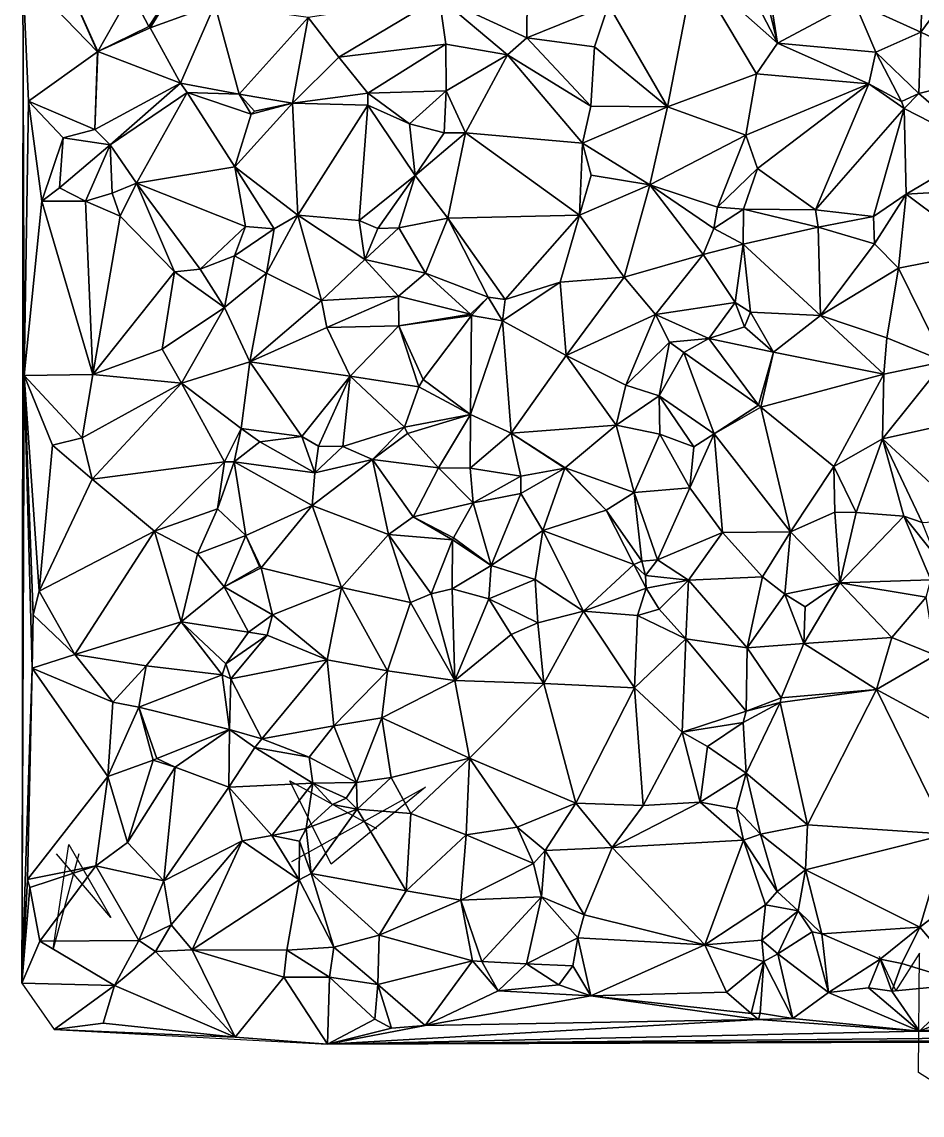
# Model space of a CAD drawing. Header units: metres. Extents: x -15 to 15, y -15.8 to 15.
# Drawn here: x -14.99 to -4.28, y -15.83 to -2.83 of the extents above; entities that cross this region are included whole.
import ezdxf

# ---------------------------------------------------------------- set-up
doc = ezdxf.new("R2010")
doc.units = ezdxf.units.M
doc.layers.add('CRACKS', color=1, linetype='Continuous')
doc.layers.add('STREET_MESH', color=7, linetype='Continuous')

msp = doc.modelspace()

# ---------------------------------------------------------------- linework, layer by layer
at = {"layer": 'CRACKS'}
for points in [[(-11.777, -12.815, 0.1), (-10.187, -11.933, 0.1), (-11.309, -12.847, 0.1), (-11.802, -11.855, 0.1), (-10.77, -12.423, 0.1)], [(-14.313, -12.725, 0.1), (-14.617, -13.856, 0.1), (-14.43, -12.614, 0.1), (-13.929, -13.482, 0.1), (-14.577, -12.723, 0.1)], [(-3.517, -15.832, 0.1), (-4.319, -15.325, 0.1), (-4.306, -13.907, 0.1), (-4.589, -14.349, 0.1), (-4.783, -13.945, 0.1)]]:
    msp.add_polyline3d(points, dxfattribs=at)
at = {"layer": 'STREET_MESH'}
for points in [[(-6.296, -1.865), (-5.998, -3.081), (-6.201, -1.81)], [(-5.998, -3.081), (-5.082, -2.594), (-6.201, -1.81)], [(-6.987, -2.203), (-5.998, -3.081), (-6.602, -1.922)], [(-5.998, -3.081), (-6.296, -1.865), (-6.602, -1.922)], [(-8.98, -3.021), (-8.973, -1.988), (-10.025, -2.536)], [(-8.008, -2.625), (-8.973, -1.988), (-8.98, -3.021)], [(-14.091, -3.185), (-14.577, -2.083), (-14.979, -2.266)], [(-14.086, -3.183), (-13.689, -2.481), (-14.577, -2.083)], [(-14.091, -3.185), (-14.086, -3.183), (-14.577, -2.083)], [(-13.477, -2.884), (-13.033, -2.206), (-13.689, -2.481)], [(-13.033, -2.206), (-13.477, -2.884), (-13.462, -2.9)], [(-12.691, -2.624), (-13.033, -2.206), (-13.462, -2.9)], [(-8.008, -2.625), (-7.307, -3.838), (-6.987, -2.203)], [(-7.307, -3.838), (-6.245, -3.449), (-6.987, -2.203)], [(-6.987, -2.203), (-6.245, -3.449), (-5.998, -3.081)], [(-3.681, -2.121), (-4.292, -2.953), (-3.296, -3.425)], [(-4.277, -2.536), (-4.292, -2.953), (-3.681, -2.121)], [(-14.961, -7.034), (-14.979, -2.266), (-14.989, -14.263)], [(-14.961, -7.034), (-14.912, -3.773), (-14.979, -2.266)], [(-14.912, -3.773), (-14.091, -3.185), (-14.979, -2.266)], [(-14.086, -3.183), (-13.477, -2.884), (-13.689, -2.481)], [(-11.583, -2.779), (-11.216, -3.25), (-10.025, -2.536)], [(-11.216, -3.25), (-9.943, -3.095), (-10.025, -2.536)], [(-9.943, -3.095), (-9.21, -3.22), (-10.025, -2.536)], [(-9.21, -3.22), (-8.98, -3.021), (-10.025, -2.536)], [(-4.825, -3.191), (-5.082, -2.594), (-5.998, -3.081)], [(-4.277, -2.536), (-5.082, -2.594), (-4.292, -2.953)], [(-5.082, -2.594), (-4.825, -3.191), (-4.292, -2.953)], [(-13.103, -3.56), (-12.691, -2.624), (-13.462, -2.9)], [(-13.103, -3.56), (-12.403, -3.69), (-12.691, -2.624)], [(-12.691, -2.624), (-12.403, -3.69), (-11.583, -2.779)], [(-8.008, -2.625), (-8.98, -3.021), (-8.176, -3.125)], [(-7.307, -3.838), (-8.008, -2.625), (-8.176, -3.125)], [(-11.583, -2.779), (-12.403, -3.69), (-11.769, -3.795)], [(-11.216, -3.25), (-11.583, -2.779), (-11.769, -3.795)], [(-13.477, -2.884), (-14.086, -3.183), (-13.462, -2.9)], [(-14.086, -3.183), (-13.103, -3.56), (-13.462, -2.9)], [(-4.825, -3.191), (-4.315, -3.682), (-4.292, -2.953)], [(-4.292, -2.953), (-4.315, -3.682), (-3.296, -3.425)], [(-11.216, -3.25), (-10.873, -3.678), (-9.943, -3.095)], [(-10.873, -3.678), (-9.941, -3.651), (-9.943, -3.095)], [(-9.943, -3.095), (-9.941, -3.651), (-9.21, -3.22)], [(-8.217, -3.833), (-8.98, -3.021), (-9.21, -3.22)], [(-8.98, -3.021), (-8.217, -3.833), (-8.176, -3.125)], [(-5.998, -3.081), (-6.245, -3.449), (-4.911, -3.567)], [(-4.825, -3.191), (-5.998, -3.081), (-4.911, -3.567)], [(-14.12, -4.111), (-14.091, -3.185), (-14.912, -3.773)], [(-14.086, -3.183), (-14.091, -3.185), (-14.12, -4.111)], [(-13.103, -3.56), (-14.086, -3.183), (-14.12, -4.111)], [(-10.873, -3.678), (-11.216, -3.25), (-11.769, -3.795)], [(-9.941, -3.651), (-9.71, -4.149), (-9.21, -3.22)], [(-9.71, -4.149), (-8.318, -4.271), (-9.21, -3.22)], [(-8.318, -4.271), (-8.217, -3.833), (-9.21, -3.22)], [(-8.217, -3.833), (-7.307, -3.838), (-8.176, -3.125)], [(-4.523, -3.775), (-4.825, -3.191), (-4.911, -3.567)], [(-4.825, -3.191), (-4.523, -3.775), (-4.315, -3.682)], [(-6.375, -4.175), (-6.245, -3.449), (-7.307, -3.838)], [(-6.245, -3.449), (-6.375, -4.175), (-4.911, -3.567)], [(-4.315, -3.682), (-3.554, -4.339), (-3.296, -3.425)], [(-13.94, -4.292), (-13.103, -3.56), (-14.12, -4.111)], [(-13.94, -4.292), (-13.021, -3.671), (-13.103, -3.56)], [(-13.103, -3.56), (-13.021, -3.671), (-12.403, -3.69)], [(-6.375, -4.175), (-6.234, -4.574), (-4.911, -3.567)], [(-6.234, -4.574), (-5.545, -5.064), (-4.911, -3.567)], [(-5.545, -5.064), (-4.491, -3.859), (-4.911, -3.567)], [(-4.491, -3.859), (-4.523, -3.775), (-4.911, -3.567)], [(-13.021, -3.671), (-13.94, -4.292), (-13.626, -4.749)], [(-13.021, -3.671), (-13.626, -4.749), (-12.455, -4.555)], [(-13.021, -3.671), (-12.455, -4.555), (-12.262, -3.927)], [(-12.403, -3.69), (-13.021, -3.671), (-12.262, -3.927)], [(-12.403, -3.69), (-12.219, -3.891), (-11.769, -3.795)], [(-12.219, -3.891), (-12.403, -3.69), (-12.262, -3.927)], [(-10.871, -3.819), (-10.873, -3.678), (-11.769, -3.795)], [(-9.941, -3.651), (-10.873, -3.678), (-10.375, -4.043)], [(-10.873, -3.678), (-10.871, -3.819), (-10.375, -4.043)], [(-9.962, -4.148), (-9.941, -3.651), (-10.375, -4.043)], [(-9.941, -3.651), (-9.962, -4.148), (-9.71, -4.149)], [(-4.523, -3.775), (-4.491, -3.859), (-4.315, -3.682)], [(-4.315, -3.682), (-4.491, -3.859), (-3.554, -4.339)], [(-14.751, -4.963), (-14.912, -3.773), (-14.961, -7.034)], [(-14.499, -4.207), (-14.912, -3.773), (-14.751, -4.963)], [(-14.499, -4.207), (-14.12, -4.111), (-14.912, -3.773)], [(-12.262, -3.927), (-12.455, -4.555), (-11.769, -3.795)], [(-12.455, -4.555), (-11.707, -5.13), (-11.769, -3.795)], [(-12.219, -3.891), (-12.262, -3.927), (-11.769, -3.795)], [(-11.707, -5.13), (-10.871, -3.819), (-11.769, -3.795)], [(-10.871, -3.819), (-11.707, -5.13), (-10.974, -5.193)], [(-10.309, -4.656), (-10.871, -3.819), (-10.974, -5.193)], [(-10.871, -3.819), (-10.309, -4.656), (-10.375, -4.043)], [(-8.217, -3.833), (-8.318, -4.271), (-7.307, -3.838)], [(-8.318, -4.271), (-7.517, -4.768), (-7.307, -3.838)], [(-7.517, -4.768), (-6.375, -4.175), (-7.307, -3.838)], [(-4.491, -3.859), (-5.545, -5.064), (-4.853, -5.144)], [(-4.491, -3.859), (-4.853, -5.144), (-4.467, -4.877)], [(-3.554, -4.339), (-4.491, -3.859), (-4.467, -4.877)], [(-14.499, -4.207), (-13.94, -4.292), (-14.12, -4.111)], [(-10.309, -4.656), (-9.962, -4.148), (-10.375, -4.043)], [(-9.962, -4.148), (-10.309, -4.656), (-9.71, -4.149)], [(-10.309, -4.656), (-9.921, -5.165), (-9.71, -4.149)], [(-9.921, -5.165), (-8.354, -5.127), (-9.71, -4.149)], [(-8.354, -5.127), (-8.318, -4.271), (-9.71, -4.149)], [(-14.541, -4.802), (-14.499, -4.207), (-14.751, -4.963)], [(-14.541, -4.802), (-13.94, -4.292), (-14.499, -4.207)], [(-8.318, -4.271), (-8.354, -5.127), (-8.216, -4.654)], [(-7.517, -4.768), (-8.318, -4.271), (-8.216, -4.654)], [(-6.712, -5.032), (-6.375, -4.175), (-7.517, -4.768)], [(-6.375, -4.175), (-6.712, -5.032), (-6.234, -4.574)], [(-13.94, -4.292), (-14.541, -4.802), (-14.232, -4.961)], [(-13.915, -4.865), (-13.94, -4.292), (-14.232, -4.961)], [(-13.94, -4.292), (-13.915, -4.865), (-13.626, -4.749)], [(-3.526, -4.822), (-3.554, -4.339), (-4.467, -4.877)], [(-13.626, -4.749), (-12.326, -5.263), (-12.455, -4.555)], [(-12.455, -4.555), (-12.326, -5.263), (-11.985, -5.289)], [(-11.707, -5.13), (-12.455, -4.555), (-11.985, -5.289)], [(-10.755, -5.287), (-10.309, -4.656), (-10.974, -5.193)], [(-10.309, -4.656), (-10.755, -5.287), (-10.504, -5.278)], [(-9.921, -5.165), (-10.309, -4.656), (-10.504, -5.278)], [(-8.354, -5.127), (-7.517, -4.768), (-8.216, -4.654)], [(-6.234, -4.574), (-6.712, -5.032), (-6.4, -5.055)], [(-5.545, -5.064), (-6.234, -4.574), (-6.4, -5.055)], [(-14.541, -4.802), (-14.751, -4.963), (-14.232, -4.961)], [(-13.626, -4.749), (-13.915, -4.865), (-13.819, -5.142)], [(-13.626, -4.749), (-13.819, -5.142), (-13.173, -5.803)], [(-12.869, -5.771), (-13.626, -4.749), (-13.173, -5.803)], [(-12.326, -5.263), (-13.626, -4.749), (-12.869, -5.771)], [(-7.517, -4.768), (-8.354, -5.127), (-7.822, -5.867)], [(-6.882, -5.597), (-7.517, -4.768), (-7.822, -5.867)], [(-6.753, -5.286), (-7.517, -4.768), (-6.882, -5.597)], [(-6.753, -5.286), (-6.712, -5.032), (-7.517, -4.768)], [(-13.819, -5.142), (-13.915, -4.865), (-14.232, -4.961)], [(-4.853, -5.144), (-4.841, -5.471), (-4.467, -4.877)], [(-4.841, -5.471), (-4.556, -5.757), (-4.467, -4.877)], [(-4.467, -4.877), (-4.556, -5.757), (-3.552, -5.561)], [(-3.526, -4.822), (-4.467, -4.877), (-3.552, -5.561)], [(-14.143, -7.022), (-14.751, -4.963), (-14.961, -7.034)], [(-14.751, -4.963), (-14.143, -7.022), (-14.232, -4.961)], [(-14.143, -7.022), (-13.819, -5.142), (-14.232, -4.961)], [(-6.712, -5.032), (-6.753, -5.286), (-6.4, -5.055)], [(-6.753, -5.286), (-6.405, -5.473), (-6.4, -5.055)], [(-6.405, -5.473), (-5.514, -5.271), (-6.4, -5.055)], [(-5.514, -5.271), (-5.545, -5.064), (-6.4, -5.055)], [(-4.853, -5.144), (-5.545, -5.064), (-5.514, -5.271)], [(-13.819, -5.142), (-14.143, -7.022), (-13.173, -5.803)], [(-12.079, -5.819), (-11.707, -5.13), (-11.985, -5.289)], [(-11.423, -6.145), (-11.707, -5.13), (-12.079, -5.819)], [(-11.707, -5.13), (-10.909, -5.654), (-10.974, -5.193)], [(-11.423, -6.145), (-10.909, -5.654), (-11.707, -5.13)], [(-10.909, -5.654), (-10.755, -5.287), (-10.974, -5.193)], [(-10.187, -5.82), (-9.921, -5.165), (-10.504, -5.278)], [(-9.442, -6.104), (-9.921, -5.165), (-10.187, -5.82)], [(-9.921, -5.165), (-9.237, -6.13), (-8.354, -5.127)], [(-9.442, -6.104), (-9.237, -6.13), (-9.921, -5.165)], [(-8.354, -5.127), (-9.237, -6.13), (-8.584, -5.925)], [(-8.354, -5.127), (-8.584, -5.925), (-7.822, -5.867)], [(-4.841, -5.471), (-4.853, -5.144), (-5.514, -5.271)], [(-12.326, -5.263), (-12.869, -5.771), (-12.459, -5.613)], [(-12.326, -5.263), (-12.459, -5.613), (-11.985, -5.289)], [(-12.459, -5.613), (-12.079, -5.819), (-11.985, -5.289)], [(-10.909, -5.654), (-10.187, -5.82), (-10.504, -5.278)], [(-10.755, -5.287), (-10.909, -5.654), (-10.504, -5.278)], [(-6.405, -5.473), (-6.753, -5.286), (-6.882, -5.597)], [(-6.405, -5.473), (-5.487, -6.32), (-5.514, -5.271)], [(-5.487, -6.32), (-4.841, -5.471), (-5.514, -5.271)], [(-6.502, -6.166), (-6.405, -5.473), (-6.882, -5.597)], [(-6.405, -5.473), (-6.502, -6.166), (-6.32, -6.282)], [(-6.405, -5.473), (-6.32, -6.282), (-5.487, -6.32)], [(-4.841, -5.471), (-5.487, -6.32), (-4.556, -5.757)], [(-4.556, -5.757), (-4.01, -6.869), (-3.552, -5.561)], [(-12.459, -5.613), (-12.869, -5.771), (-12.579, -6.227)], [(-12.079, -5.819), (-12.459, -5.613), (-12.579, -6.227)], [(-11.423, -6.145), (-10.507, -6.091), (-10.909, -5.654)], [(-10.909, -5.654), (-10.507, -6.091), (-10.187, -5.82)], [(-7.447, -6.31), (-6.882, -5.597), (-7.822, -5.867)], [(-6.502, -6.166), (-6.882, -5.597), (-7.447, -6.31)], [(-14.143, -7.022), (-13.32, -6.722), (-13.173, -5.803)], [(-13.173, -5.803), (-13.32, -6.722), (-12.579, -6.227)], [(-12.869, -5.771), (-13.173, -5.803), (-12.579, -6.227)], [(-12.278, -6.871), (-12.079, -5.819), (-12.579, -6.227)], [(-11.423, -6.145), (-12.079, -5.819), (-12.278, -6.871)], [(-10.507, -6.091), (-9.65, -6.305), (-10.187, -5.82)], [(-9.65, -6.305), (-9.442, -6.104), (-10.187, -5.82)], [(-4.556, -5.757), (-5.487, -6.32), (-4.697, -6.586)], [(-4.01, -6.869), (-4.556, -5.757), (-4.697, -6.586)], [(-8.513, -6.797), (-8.584, -5.925), (-9.27, -6.385)], [(-8.584, -5.925), (-9.237, -6.13), (-9.27, -6.385)], [(-8.584, -5.925), (-8.513, -6.797), (-7.822, -5.867)], [(-8.513, -6.797), (-7.447, -6.31), (-7.822, -5.867)], [(-10.507, -6.091), (-11.423, -6.145), (-11.36, -6.463)], [(-10.502, -6.444), (-10.507, -6.091), (-11.36, -6.463)], [(-9.65, -6.305), (-10.507, -6.091), (-10.502, -6.444)], [(-9.442, -6.104), (-9.65, -6.305), (-9.64, -6.322)], [(-9.442, -6.104), (-9.64, -6.322), (-9.27, -6.385)], [(-9.237, -6.13), (-9.442, -6.104), (-9.27, -6.385)], [(-13.32, -6.722), (-13.089, -7.125), (-12.579, -6.227)], [(-13.089, -7.125), (-12.278, -6.871), (-12.579, -6.227)], [(-11.36, -6.463), (-11.423, -6.145), (-12.278, -6.871)], [(-6.815, -6.596), (-6.502, -6.166), (-7.447, -6.31)], [(-6.502, -6.166), (-6.815, -6.596), (-6.389, -6.455)], [(-6.32, -6.282), (-6.502, -6.166), (-6.389, -6.455)], [(-9.64, -6.322), (-9.65, -6.305), (-10.502, -6.444)], [(-9.64, -6.322), (-10.502, -6.444), (-10.213, -7.081)], [(-9.649, -7.498), (-9.64, -6.322), (-10.213, -7.081)], [(-9.64, -6.322), (-9.649, -7.498), (-9.27, -6.385)], [(-7.801, -7.151), (-7.447, -6.31), (-8.513, -6.797)], [(-7.801, -7.151), (-7.284, -6.638), (-7.447, -6.31)], [(-7.284, -6.638), (-6.815, -6.596), (-7.447, -6.31)], [(-6.045, -6.756), (-6.32, -6.282), (-6.389, -6.455)], [(-6.32, -6.282), (-6.045, -6.756), (-5.487, -6.32)], [(-5.487, -6.32), (-6.045, -6.756), (-4.733, -7.018)], [(-5.487, -6.32), (-4.733, -7.018), (-4.697, -6.586)], [(-11.36, -6.463), (-12.278, -6.871), (-11.084, -7.043)], [(-10.502, -6.444), (-11.36, -6.463), (-11.084, -7.043)], [(-10.266, -7.171), (-10.502, -6.444), (-11.084, -7.043)], [(-10.502, -6.444), (-10.266, -7.171), (-10.213, -7.081)], [(-9.649, -7.498), (-9.167, -7.72), (-9.27, -6.385)], [(-9.167, -7.72), (-8.513, -6.797), (-9.27, -6.385)], [(-6.815, -6.596), (-6.045, -6.756), (-6.389, -6.455)], [(-6.815, -6.596), (-7.284, -6.638), (-7.112, -6.763)], [(-6.222, -7.389), (-6.815, -6.596), (-7.112, -6.763)], [(-6.045, -6.756), (-6.815, -6.596), (-6.222, -7.389)], [(-4.733, -7.018), (-4.01, -6.869), (-4.697, -6.586)], [(-13.32, -6.722), (-14.143, -7.022), (-13.089, -7.125)], [(-7.801, -7.151), (-7.407, -7.276), (-7.284, -6.638)], [(-7.284, -6.638), (-7.407, -7.276), (-7.112, -6.763)], [(-6.196, -7.412), (-6.045, -6.756), (-6.222, -7.389)], [(-6.045, -6.756), (-6.196, -7.412), (-4.733, -7.018)], [(-12.278, -6.871), (-13.089, -7.125), (-12.379, -7.665)], [(-11.659, -7.76), (-12.278, -6.871), (-12.379, -7.665)], [(-12.278, -6.871), (-11.659, -7.76), (-11.084, -7.043)], [(-7.918, -7.624), (-8.513, -6.797), (-9.167, -7.72)], [(-7.918, -7.624), (-7.801, -7.151), (-8.513, -6.797)], [(-7.407, -7.276), (-6.75, -7.73), (-7.112, -6.763)], [(-6.75, -7.73), (-6.222, -7.389), (-7.112, -6.763)], [(-4.749, -7.789), (-4.01, -6.869), (-4.733, -7.018)], [(-4.749, -7.789), (-3.228, -7.453), (-4.01, -6.869)], [(-6.196, -7.412), (-5.326, -8.116), (-4.733, -7.018)], [(-5.326, -8.116), (-4.749, -7.789), (-4.733, -7.018)], [(-14.867, -10.517), (-14.961, -7.034), (-14.989, -14.263)], [(-14.273, -7.778), (-14.143, -7.022), (-14.961, -7.034)], [(-14.867, -10.517), (-14.854, -9.883), (-14.961, -7.034)], [(-14.854, -9.883), (-14.783, -9.601), (-14.961, -7.034)], [(-14.783, -9.601), (-14.623, -7.864), (-14.961, -7.034)], [(-14.623, -7.864), (-14.273, -7.778), (-14.961, -7.034)], [(-13.089, -7.125), (-14.143, -7.022), (-14.273, -7.778)], [(-14.152, -8.269), (-13.089, -7.125), (-14.273, -7.778)], [(-13.089, -7.125), (-14.152, -8.269), (-12.579, -8.061)], [(-12.379, -7.665), (-13.089, -7.125), (-12.579, -8.061)], [(-11.659, -7.76), (-11.461, -7.874), (-11.084, -7.043)], [(-11.461, -7.874), (-11.17, -7.878), (-11.084, -7.043)], [(-11.17, -7.878), (-10.437, -7.651), (-11.084, -7.043)], [(-10.437, -7.651), (-10.266, -7.171), (-11.084, -7.043)], [(-10.266, -7.171), (-9.649, -7.498), (-10.213, -7.081)], [(-7.918, -7.624), (-7.407, -7.276), (-7.801, -7.151)], [(-10.437, -7.651), (-9.649, -7.498), (-10.266, -7.171)], [(-7.918, -7.624), (-7.399, -7.734), (-7.407, -7.276)], [(-6.75, -7.73), (-7.407, -7.276), (-6.994, -7.885)], [(-7.407, -7.276), (-7.399, -7.734), (-6.994, -7.885)], [(-6.75, -7.73), (-6.196, -7.412), (-6.222, -7.389)], [(-9.649, -7.498), (-10.437, -7.651), (-10.402, -7.725)], [(-10.031, -8.132), (-9.649, -7.498), (-10.402, -7.725)], [(-9.649, -7.498), (-10.031, -8.132), (-9.656, -8.139)], [(-9.649, -7.498), (-9.656, -8.139), (-9.167, -7.72)], [(-6.196, -7.412), (-6.75, -7.73), (-5.844, -8.893)], [(-5.326, -8.116), (-6.196, -7.412), (-5.844, -8.893)], [(-4.749, -7.789), (-3.707, -8.747), (-3.228, -7.453)], [(-12.462, -8.062), (-12.379, -7.665), (-12.579, -8.061)], [(-12.156, -7.826), (-12.379, -7.665), (-12.462, -8.062)], [(-12.156, -7.826), (-11.659, -7.76), (-12.379, -7.665)], [(-10.437, -7.651), (-11.17, -7.878), (-10.816, -8.036)], [(-10.437, -7.651), (-10.816, -8.036), (-10.402, -7.725)], [(-8.524, -8.135), (-7.918, -7.624), (-9.167, -7.72)], [(-7.918, -7.624), (-8.524, -8.135), (-7.703, -8.427)], [(-7.399, -7.734), (-7.918, -7.624), (-7.703, -8.427)], [(-14.623, -7.864), (-14.152, -8.269), (-14.273, -7.778)], [(-12.156, -7.826), (-11.503, -8.193), (-11.659, -7.76)], [(-11.503, -8.193), (-11.461, -7.874), (-11.659, -7.76)], [(-10.816, -8.036), (-10.031, -8.132), (-10.402, -7.725)], [(-9.167, -7.72), (-9.656, -8.139), (-9.05, -8.231)], [(-8.529, -8.139), (-9.167, -7.72), (-9.05, -8.231)], [(-8.529, -8.139), (-8.524, -8.135), (-9.167, -7.72)], [(-7.039, -8.371), (-7.399, -7.734), (-7.703, -8.427)], [(-7.399, -7.734), (-7.039, -8.371), (-6.994, -7.885)], [(-7.039, -8.371), (-6.75, -7.73), (-6.994, -7.885)], [(-6.75, -7.73), (-7.039, -8.371), (-6.653, -8.902)], [(-6.75, -7.73), (-6.653, -8.902), (-5.844, -8.893)], [(-4.749, -7.789), (-5.326, -8.116), (-5.061, -8.665)], [(-4.495, -8.708), (-4.749, -7.789), (-5.061, -8.665)], [(-4.749, -7.789), (-4.275, -8.785), (-3.707, -8.747)], [(-4.495, -8.708), (-4.275, -8.785), (-4.749, -7.789)], [(-14.152, -8.269), (-14.623, -7.864), (-14.783, -9.601)], [(-11.503, -8.193), (-12.156, -7.826), (-12.462, -8.062)], [(-11.17, -7.878), (-11.461, -7.874), (-11.503, -8.193)], [(-10.816, -8.036), (-11.17, -7.878), (-11.503, -8.193)], [(-12.579, -8.061), (-14.152, -8.269), (-13.41, -8.887)], [(-12.663, -8.62), (-12.579, -8.061), (-13.41, -8.887)], [(-12.663, -8.62), (-12.462, -8.062), (-12.579, -8.061)], [(-10.816, -8.036), (-11.503, -8.193), (-11.533, -8.58)], [(-10.628, -8.925), (-10.816, -8.036), (-11.533, -8.58)], [(-10.628, -8.925), (-10.331, -8.715), (-10.816, -8.036)], [(-10.331, -8.715), (-10.031, -8.132), (-10.816, -8.036)], [(-12.663, -8.62), (-12.324, -8.937), (-12.462, -8.062)], [(-11.503, -8.193), (-12.462, -8.062), (-11.533, -8.58)], [(-12.462, -8.062), (-12.324, -8.937), (-11.533, -8.58)], [(-10.331, -8.715), (-9.62, -8.55), (-10.031, -8.132)], [(-10.031, -8.132), (-9.62, -8.55), (-9.656, -8.139)], [(-9.656, -8.139), (-9.62, -8.55), (-9.05, -8.231)], [(-8.529, -8.139), (-9.05, -8.439), (-8.788, -8.877)], [(-9.05, -8.439), (-8.529, -8.139), (-9.05, -8.231)], [(-8.034, -8.636), (-8.529, -8.139), (-8.788, -8.877)], [(-8.524, -8.135), (-8.529, -8.139), (-8.034, -8.636)], [(-7.703, -8.427), (-8.524, -8.135), (-8.034, -8.636)], [(-5.314, -8.661), (-5.326, -8.116), (-5.844, -8.893)], [(-5.326, -8.116), (-5.314, -8.661), (-5.061, -8.665)], [(-14.152, -8.269), (-14.783, -9.601), (-13.41, -8.887)], [(-9.62, -8.55), (-9.05, -8.439), (-9.05, -8.231)], [(-9.62, -8.55), (-9.403, -9.296), (-9.05, -8.439)], [(-9.05, -8.439), (-9.403, -9.296), (-8.788, -8.877)], [(-7.612, -9.245), (-7.703, -8.427), (-8.034, -8.636)], [(-7.426, -9.226), (-7.039, -8.371), (-7.703, -8.427)], [(-7.426, -9.226), (-7.703, -8.427), (-7.612, -9.245)], [(-7.039, -8.371), (-7.426, -9.226), (-6.653, -8.902)], [(-12.324, -8.937), (-12.142, -9.323), (-11.533, -8.58)], [(-12.142, -9.323), (-11.185, -9.555), (-11.533, -8.58)], [(-11.185, -9.555), (-10.628, -8.925), (-11.533, -8.58)], [(-9.852, -8.964), (-9.62, -8.55), (-10.331, -8.715)], [(-9.62, -8.55), (-9.852, -8.964), (-9.403, -9.296)], [(-12.901, -9.155), (-12.663, -8.62), (-13.41, -8.887)], [(-12.901, -9.155), (-12.324, -8.937), (-12.663, -8.62)], [(-7.708, -9.285), (-8.034, -8.636), (-8.788, -8.877)], [(-7.612, -9.245), (-8.034, -8.636), (-7.708, -9.285)], [(-5.255, -9.503), (-5.314, -8.661), (-5.844, -8.893)], [(-5.314, -8.661), (-5.255, -9.503), (-5.061, -8.665)], [(-5.255, -9.503), (-4.495, -8.708), (-5.061, -8.665)], [(-4.495, -8.708), (-5.255, -9.503), (-4.172, -9.466)], [(-4.117, -9.182), (-4.495, -8.708), (-4.172, -9.466)], [(-4.275, -8.785), (-4.495, -8.708), (-4.117, -9.182)], [(-10.331, -8.715), (-10.628, -8.925), (-9.865, -8.99)], [(-9.852, -8.964), (-10.331, -8.715), (-9.865, -8.99)], [(-13.41, -8.887), (-14.783, -9.601), (-14.357, -10.353)], [(-13.092, -9.964), (-13.41, -8.887), (-14.357, -10.353)], [(-13.092, -9.964), (-12.901, -9.155), (-13.41, -8.887)], [(-12.324, -8.937), (-12.901, -9.155), (-12.582, -9.549)], [(-12.324, -8.937), (-12.582, -9.549), (-12.163, -9.306)], [(-12.142, -9.323), (-12.324, -8.937), (-12.163, -9.306)], [(-10.628, -8.925), (-11.185, -9.555), (-10.365, -9.734)], [(-10.628, -8.925), (-10.119, -9.631), (-9.865, -8.99)], [(-10.119, -9.631), (-10.628, -8.925), (-10.365, -9.734)], [(-9.403, -9.296), (-9.852, -8.964), (-9.865, -8.99)], [(-9.403, -9.296), (-8.881, -9.461), (-8.788, -8.877)], [(-8.881, -9.461), (-8.307, -9.839), (-8.788, -8.877)], [(-8.307, -9.839), (-7.708, -9.285), (-8.788, -8.877)], [(-7.426, -9.226), (-7.057, -9.468), (-6.653, -8.902)], [(-6.653, -8.902), (-7.057, -9.468), (-6.175, -9.431)], [(-6.653, -8.902), (-6.175, -9.431), (-5.844, -8.893)], [(-5.844, -8.893), (-6.175, -9.431), (-5.908, -9.634)], [(-5.255, -9.503), (-5.844, -8.893), (-5.908, -9.634)], [(-10.119, -9.631), (-9.867, -9.572), (-9.865, -8.99)], [(-9.867, -9.572), (-9.403, -9.296), (-9.865, -8.99)], [(-12.901, -9.155), (-13.092, -9.964), (-12.582, -9.549)], [(-7.566, -9.415), (-7.426, -9.226), (-7.612, -9.245)], [(-7.426, -9.226), (-7.566, -9.415), (-7.057, -9.468)], [(-12.582, -9.549), (-12.142, -9.323), (-12.163, -9.306)], [(-12.007, -9.883), (-12.142, -9.323), (-12.582, -9.549)], [(-11.185, -9.555), (-12.142, -9.323), (-12.007, -9.883)], [(-9.403, -9.296), (-9.867, -9.572), (-9.431, -9.691)], [(-8.881, -9.461), (-9.403, -9.296), (-9.431, -9.691)], [(-8.307, -9.839), (-7.559, -9.565), (-7.708, -9.285)], [(-7.566, -9.415), (-7.612, -9.245), (-7.708, -9.285)], [(-7.559, -9.565), (-7.566, -9.415), (-7.708, -9.285)], [(-8.848, -9.977), (-8.881, -9.461), (-9.431, -9.691)], [(-8.848, -9.977), (-8.307, -9.839), (-8.881, -9.461)], [(-7.566, -9.415), (-7.559, -9.565), (-7.057, -9.468)], [(-7.057, -9.468), (-7.559, -9.565), (-7.406, -9.816)], [(-7.057, -9.468), (-7.406, -9.816), (-7.088, -10.167)], [(-7.057, -9.468), (-7.088, -10.167), (-6.358, -10.275)], [(-6.175, -9.431), (-7.057, -9.468), (-6.358, -10.275)], [(-6.175, -9.431), (-6.358, -10.275), (-5.908, -9.634)], [(-5.255, -9.503), (-4.227, -9.672), (-4.172, -9.466)], [(-14.783, -9.601), (-14.854, -9.883), (-14.357, -10.353)], [(-13.092, -9.964), (-12.293, -10.086), (-12.582, -9.549)], [(-12.293, -10.086), (-12.007, -9.883), (-12.582, -9.549)], [(-11.185, -9.555), (-12.007, -9.883), (-11.356, -10.417)], [(-10.638, -10.547), (-11.185, -9.555), (-11.356, -10.417)], [(-11.185, -9.555), (-10.638, -10.547), (-10.365, -9.734)], [(-9.867, -9.572), (-10.119, -9.631), (-9.837, -10.664)], [(-9.431, -9.691), (-9.867, -9.572), (-9.837, -10.664)], [(-7.559, -9.565), (-8.307, -9.839), (-7.664, -9.889)], [(-7.406, -9.816), (-7.559, -9.565), (-7.664, -9.889)], [(-5.669, -9.787), (-5.255, -9.503), (-5.908, -9.634)], [(-5.255, -9.503), (-5.682, -10.221), (-4.635, -10.152)], [(-5.682, -10.221), (-5.255, -9.503), (-5.669, -9.787)], [(-4.227, -9.672), (-5.255, -9.503), (-4.635, -10.152)], [(-10.365, -9.734), (-10.638, -10.547), (-9.837, -10.664)], [(-10.119, -9.631), (-10.365, -9.734), (-9.837, -10.664)], [(-9.168, -10.114), (-9.431, -9.691), (-9.837, -10.664)], [(-9.168, -10.114), (-8.848, -9.977), (-9.431, -9.691)], [(-6.358, -10.275), (-5.682, -10.221), (-5.908, -9.634)], [(-5.682, -10.221), (-5.669, -9.787), (-5.908, -9.634)], [(-4.115, -10.36), (-4.227, -9.672), (-4.635, -10.152)], [(-8.307, -9.839), (-8.848, -9.977), (-8.778, -10.699)], [(-7.699, -10.751), (-8.307, -9.839), (-8.778, -10.699)], [(-8.307, -9.839), (-7.699, -10.751), (-7.664, -9.889)], [(-7.088, -10.167), (-7.406, -9.816), (-7.664, -9.889)], [(-14.854, -9.883), (-14.867, -10.517), (-14.357, -10.353)], [(-13.509, -10.49), (-13.092, -9.964), (-14.357, -10.353)], [(-13.509, -10.49), (-12.605, -10.595), (-13.092, -9.964)], [(-12.293, -10.086), (-13.092, -9.964), (-12.563, -10.464)], [(-13.092, -9.964), (-12.605, -10.595), (-12.563, -10.464)], [(-12.293, -10.086), (-12.069, -10.124), (-12.007, -9.883)], [(-12.007, -9.883), (-12.069, -10.124), (-11.356, -10.417)], [(-8.848, -9.977), (-9.168, -10.114), (-8.778, -10.699)], [(-7.699, -10.751), (-7.088, -10.167), (-7.664, -9.889)], [(-12.069, -10.124), (-12.293, -10.086), (-12.563, -10.464)], [(-12.501, -10.643), (-12.069, -10.124), (-12.563, -10.464)], [(-12.069, -10.124), (-12.501, -10.643), (-11.356, -10.417)], [(-8.778, -10.699), (-9.168, -10.114), (-9.837, -10.664)], [(-7.132, -11.278), (-7.088, -10.167), (-7.699, -10.751)], [(-7.088, -10.167), (-7.132, -11.278), (-6.37, -11.026)], [(-7.088, -10.167), (-6.37, -11.026), (-6.358, -10.275)], [(-5.682, -10.221), (-6.358, -10.275), (-5.952, -10.87)], [(-4.818, -10.768), (-5.682, -10.221), (-5.952, -10.87)], [(-5.682, -10.221), (-4.818, -10.768), (-4.635, -10.152)], [(-4.818, -10.768), (-4.115, -10.36), (-4.635, -10.152)], [(-14.867, -10.517), (-13.905, -10.922), (-14.357, -10.353)], [(-13.905, -10.922), (-13.509, -10.49), (-14.357, -10.353)], [(-6.358, -10.275), (-6.37, -11.026), (-5.952, -10.87)], [(-4.818, -10.768), (-3.392, -11.542), (-4.115, -10.36)], [(-14.921, -13.028), (-14.867, -10.517), (-14.989, -14.263)], [(-14.921, -13.028), (-13.968, -11.803), (-14.867, -10.517)], [(-13.968, -11.803), (-13.905, -10.922), (-14.867, -10.517)], [(-13.599, -10.981), (-13.509, -10.49), (-13.905, -10.922)], [(-12.605, -10.595), (-13.509, -10.49), (-13.599, -10.981)], [(-12.605, -10.595), (-12.501, -10.643), (-12.563, -10.464)], [(-12.501, -10.643), (-12.133, -11.357), (-11.356, -10.417)], [(-12.133, -11.357), (-11.278, -11.201), (-11.356, -10.417)], [(-11.278, -11.201), (-10.638, -10.547), (-11.356, -10.417)], [(-12.605, -10.595), (-13.599, -10.981), (-12.519, -11.244)], [(-12.501, -10.643), (-12.605, -10.595), (-12.519, -11.244)], [(-12.133, -11.357), (-12.501, -10.643), (-12.519, -11.244)], [(-10.704, -11.107), (-10.638, -10.547), (-11.278, -11.201)], [(-10.638, -10.547), (-10.704, -11.107), (-9.837, -10.664)], [(-10.704, -11.107), (-9.661, -11.586), (-9.837, -10.664)], [(-9.661, -11.586), (-8.778, -10.699), (-9.837, -10.664)], [(-9.661, -11.586), (-8.398, -12.123), (-8.778, -10.699)], [(-8.398, -12.123), (-7.699, -10.751), (-8.778, -10.699)], [(-8.398, -12.123), (-7.594, -12.149), (-7.699, -10.751)], [(-7.594, -12.149), (-7.132, -11.278), (-7.699, -10.751)], [(-4.818, -10.768), (-5.964, -10.924), (-5.64, -12.379)], [(-5.964, -10.924), (-4.818, -10.768), (-5.952, -10.87)], [(-4.818, -10.768), (-5.64, -12.379), (-3.975, -12.491)], [(-3.392, -11.542), (-4.818, -10.768), (-3.975, -12.491)], [(-13.599, -10.981), (-13.905, -10.922), (-13.968, -11.803)], [(-6.37, -11.026), (-5.964, -10.924), (-5.952, -10.87)], [(-13.428, -11.61), (-13.599, -10.981), (-13.968, -11.803)], [(-13.599, -10.981), (-13.383, -11.589), (-12.519, -11.244)], [(-13.599, -10.981), (-13.428, -11.61), (-13.383, -11.589)], [(-7.132, -11.278), (-6.406, -11.164), (-6.37, -11.026)], [(-6.406, -11.164), (-6.37, -11.765), (-5.964, -10.924)], [(-6.37, -11.026), (-6.406, -11.164), (-5.964, -10.924)], [(-5.964, -10.924), (-6.37, -11.765), (-5.64, -12.379)], [(-11.006, -11.876), (-10.704, -11.107), (-11.278, -11.201)], [(-11.006, -11.876), (-10.596, -11.817), (-10.704, -11.107)], [(-10.596, -11.817), (-9.661, -11.586), (-10.704, -11.107)], [(-6.406, -11.164), (-7.132, -11.278), (-6.829, -11.448)], [(-6.37, -11.765), (-6.406, -11.164), (-6.829, -11.448)], [(-13.383, -11.589), (-13.165, -11.693), (-12.519, -11.244)], [(-13.165, -11.693), (-12.525, -11.931), (-12.519, -11.244)], [(-12.525, -11.931), (-12.216, -11.459), (-12.519, -11.244)], [(-12.216, -11.459), (-12.133, -11.357), (-12.519, -11.244)], [(-12.133, -11.357), (-11.571, -11.574), (-11.278, -11.201)], [(-11.571, -11.574), (-11.006, -11.876), (-11.278, -11.201)], [(-7.132, -11.278), (-7.594, -12.149), (-6.917, -12.11)], [(-7.132, -11.278), (-6.917, -12.11), (-6.829, -11.448)], [(-11.571, -11.574), (-12.133, -11.357), (-12.216, -11.459)], [(-11.527, -11.883), (-12.216, -11.459), (-12.525, -11.931)], [(-11.571, -11.574), (-12.216, -11.459), (-11.527, -11.883)], [(-6.917, -12.11), (-6.37, -11.765), (-6.829, -11.448)], [(-13.732, -12.588), (-13.428, -11.61), (-13.968, -11.803)], [(-13.732, -12.588), (-13.165, -11.693), (-13.428, -11.61)], [(-13.165, -11.693), (-13.732, -12.588), (-13.3, -13.045)], [(-13.428, -11.61), (-13.165, -11.693), (-13.383, -11.589)], [(-13.165, -11.693), (-13.3, -13.045), (-12.525, -11.931)], [(-11.006, -11.876), (-11.571, -11.574), (-11.527, -11.883)], [(-9.661, -11.586), (-10.596, -11.817), (-10.362, -12.245)], [(-9.703, -12.499), (-9.661, -11.586), (-10.362, -12.245)], [(-9.661, -11.586), (-9.703, -12.499), (-9.094, -12.409)], [(-8.398, -12.123), (-9.661, -11.586), (-9.094, -12.409)], [(-14.921, -13.028), (-14.108, -12.866), (-13.968, -11.803)], [(-14.108, -12.866), (-13.732, -12.588), (-13.968, -11.803)], [(-10.596, -11.817), (-11.006, -11.876), (-11, -12.193)], [(-10.596, -11.817), (-11, -12.193), (-10.362, -12.245)], [(-6.37, -11.765), (-6.917, -12.11), (-6.484, -12.191)], [(-6.2, -12.491), (-6.37, -11.765), (-6.484, -12.191)], [(-6.37, -11.765), (-6.2, -12.491), (-5.64, -12.379)], [(-13.3, -13.045), (-12.369, -12.57), (-12.525, -11.931)], [(-11.527, -11.883), (-12.525, -11.931), (-12.016, -12.507)], [(-12.525, -11.931), (-12.369, -12.57), (-12.016, -12.507)], [(-11.604, -12.424), (-11.527, -11.883), (-12.016, -12.507)], [(-11.604, -12.424), (-11.291, -12.138), (-11.527, -11.883)], [(-11.131, -12.064), (-11.006, -11.876), (-11.527, -11.883)], [(-11.291, -12.138), (-11.131, -12.064), (-11.527, -11.883)], [(-11.006, -11.876), (-11.131, -12.064), (-11, -12.193)], [(-11.131, -12.064), (-11.291, -12.138), (-11, -12.193)], [(-11.291, -12.138), (-11.604, -12.424), (-11, -12.193)], [(-11.604, -12.424), (-11.548, -12.958), (-11, -12.193)], [(-11, -12.193), (-11.548, -12.958), (-10.417, -13.163)], [(-11, -12.193), (-10.417, -13.163), (-10.362, -12.245)], [(-8.763, -12.683), (-8.398, -12.123), (-9.094, -12.409)], [(-7.966, -12.648), (-8.398, -12.123), (-8.763, -12.683)], [(-7.966, -12.648), (-7.594, -12.149), (-8.398, -12.123)], [(-6.917, -12.11), (-7.966, -12.648), (-6.4, -12.56)], [(-7.594, -12.149), (-7.966, -12.648), (-6.917, -12.11)], [(-6.484, -12.191), (-6.917, -12.11), (-6.4, -12.56)], [(-6.2, -12.491), (-6.484, -12.191), (-6.4, -12.56)], [(-10.417, -13.163), (-9.703, -12.499), (-10.362, -12.245)], [(-11.684, -12.575), (-11.604, -12.424), (-12.016, -12.507)], [(-11.604, -12.424), (-11.684, -12.575), (-11.548, -12.958)], [(-9.703, -12.499), (-8.9, -12.841), (-9.094, -12.409)], [(-8.9, -12.841), (-8.763, -12.683), (-9.094, -12.409)], [(-6.2, -12.491), (-5.663, -12.916), (-5.64, -12.379)], [(-5.64, -12.379), (-5.663, -12.916), (-3.975, -12.491)], [(-13.3, -13.045), (-13.732, -12.588), (-14.108, -12.866)], [(-12.369, -12.57), (-13.3, -13.045), (-13.212, -13.568)], [(-12.964, -13.866), (-12.369, -12.57), (-13.212, -13.568)], [(-12.369, -12.57), (-12.964, -13.866), (-11.69, -13.035)], [(-12.369, -12.57), (-11.69, -13.035), (-12.016, -12.507)], [(-11.69, -13.035), (-11.684, -12.575), (-12.016, -12.507)], [(-11.684, -12.575), (-11.69, -13.035), (-11.548, -12.958)], [(-9.765, -13.275), (-9.703, -12.499), (-10.417, -13.163)], [(-9.703, -12.499), (-9.765, -13.275), (-8.9, -12.841)], [(-6.4, -12.56), (-7.966, -12.648), (-6.86, -13.808)], [(-6.14, -13.33), (-6.4, -12.56), (-6.86, -13.808)], [(-6.002, -13.174), (-6.2, -12.491), (-6.4, -12.56)], [(-6.14, -13.33), (-6.002, -13.174), (-6.4, -12.56)], [(-6.2, -12.491), (-6.002, -13.174), (-5.663, -12.916)], [(-5.663, -12.916), (-4.303, -13.596), (-3.975, -12.491)], [(-3.975, -12.491), (-4.303, -13.596), (-3.689, -13.128)], [(-8.806, -13.234), (-8.763, -12.683), (-8.9, -12.841)], [(-8.806, -13.234), (-8.297, -13.45), (-8.763, -12.683)], [(-8.297, -13.45), (-7.966, -12.648), (-8.763, -12.683)], [(-7.966, -12.648), (-8.297, -13.45), (-6.86, -13.808)], [(-14.894, -13.125), (-14.108, -12.866), (-14.921, -13.028)], [(-14.108, -12.866), (-14.894, -13.125), (-14.774, -13.762)], [(-13.598, -13.755), (-14.108, -12.866), (-14.774, -13.762)], [(-13.598, -13.755), (-13.3, -13.045), (-14.108, -12.866)], [(-9.765, -13.275), (-8.806, -13.234), (-8.9, -12.841)], [(-11.548, -12.958), (-11.69, -13.035), (-11.278, -13.836)], [(-11.548, -12.958), (-10.737, -13.692), (-10.417, -13.163)], [(-10.737, -13.692), (-11.548, -12.958), (-11.278, -13.836)], [(-5.663, -12.916), (-6.002, -13.174), (-5.753, -13.404)], [(-5.47, -13.676), (-5.663, -12.916), (-5.753, -13.404)], [(-5.663, -12.916), (-5.47, -13.676), (-4.303, -13.596)], [(-14.894, -13.125), (-14.921, -13.028), (-14.989, -14.263)], [(-14.774, -13.762), (-14.894, -13.125), (-14.989, -14.263)], [(-13.3, -13.045), (-13.598, -13.755), (-13.212, -13.568)], [(-11.69, -13.035), (-12.964, -13.866), (-11.834, -13.87)], [(-11.69, -13.035), (-11.834, -13.87), (-11.278, -13.836)], [(-4.303, -13.596), (-3.729, -14.272), (-3.689, -13.128)], [(-10.737, -13.692), (-9.765, -13.275), (-10.417, -13.163)], [(-9.514, -14.004), (-8.806, -13.234), (-9.765, -13.275)], [(-9.514, -14.004), (-8.983, -14.031), (-8.806, -13.234)], [(-8.806, -13.234), (-8.983, -14.031), (-8.375, -13.725)], [(-8.297, -13.45), (-8.806, -13.234), (-8.375, -13.725)], [(-6.002, -13.174), (-6.14, -13.33), (-5.753, -13.404)], [(-9.627, -13.998), (-9.765, -13.275), (-10.737, -13.692)], [(-9.514, -14.004), (-9.765, -13.275), (-9.627, -13.998)], [(-6.185, -13.752), (-6.14, -13.33), (-6.86, -13.808)], [(-6.14, -13.33), (-6.185, -13.752), (-5.753, -13.404)], [(-8.297, -13.45), (-8.375, -13.725), (-6.86, -13.808)], [(-6.185, -13.752), (-5.995, -13.912), (-5.753, -13.404)], [(-5.995, -13.912), (-5.584, -13.654), (-5.753, -13.404)], [(-5.584, -13.654), (-5.47, -13.676), (-5.753, -13.404)], [(-13.598, -13.755), (-13.398, -13.887), (-13.212, -13.568)], [(-13.398, -13.887), (-12.964, -13.866), (-13.212, -13.568)], [(-5.47, -13.676), (-4.776, -13.978), (-4.303, -13.596)], [(-4.776, -13.978), (-4.517, -14.027), (-4.303, -13.596)], [(-4.517, -14.027), (-3.729, -14.272), (-4.303, -13.596)], [(-13.888, -14.29), (-14.774, -13.762), (-14.989, -14.263)], [(-13.888, -14.29), (-13.598, -13.755), (-14.774, -13.762)], [(-13.398, -13.887), (-13.598, -13.755), (-13.888, -14.29)], [(-10.752, -14.279), (-10.737, -13.692), (-11.278, -13.836)], [(-10.752, -14.279), (-9.627, -13.998), (-10.737, -13.692)], [(-8.983, -14.031), (-8.432, -14.057), (-8.375, -13.725)], [(-8.375, -13.725), (-8.432, -14.057), (-8.218, -14.412)], [(-8.375, -13.725), (-8.218, -14.412), (-6.86, -13.808)], [(-6.161, -14.005), (-6.185, -13.752), (-6.86, -13.808)], [(-6.185, -13.752), (-6.161, -14.005), (-5.995, -13.912)], [(-5.584, -13.654), (-5.995, -13.912), (-5.391, -14.373)], [(-5.47, -13.676), (-5.584, -13.654), (-5.391, -14.373)], [(-4.776, -13.978), (-5.47, -13.676), (-5.391, -14.373)], [(-12.452, -14.906), (-13.398, -13.887), (-13.888, -14.29)], [(-12.452, -14.906), (-12.964, -13.866), (-13.398, -13.887)], [(-12.964, -13.866), (-11.871, -14.191), (-11.834, -13.87)], [(-11.871, -14.191), (-12.964, -13.866), (-12.452, -14.906)], [(-11.871, -14.191), (-11.327, -14.192), (-11.834, -13.87)], [(-11.834, -13.87), (-11.327, -14.192), (-11.278, -13.836)], [(-11.327, -14.192), (-10.752, -14.279), (-11.278, -13.836)], [(-8.218, -14.412), (-6.604, -14.369), (-6.86, -13.808)], [(-6.604, -14.369), (-6.161, -14.005), (-6.86, -13.808)], [(-6.161, -14.005), (-5.816, -14.682), (-5.995, -13.912)], [(-5.995, -13.912), (-5.816, -14.682), (-5.391, -14.373)], [(-9.627, -13.998), (-10.752, -14.279), (-10.189, -14.767)], [(-9.32, -14.352), (-9.627, -13.998), (-10.189, -14.767)], [(-9.32, -14.352), (-9.514, -14.004), (-9.627, -13.998)], [(-8.983, -14.031), (-9.514, -14.004), (-9.32, -14.352)], [(-8.983, -14.031), (-9.32, -14.352), (-8.599, -14.282)], [(-8.432, -14.057), (-8.983, -14.031), (-8.599, -14.282)], [(-6.312, -14.623), (-6.161, -14.005), (-6.604, -14.369)], [(-6.312, -14.623), (-6.204, -14.618), (-6.161, -14.005)], [(-6.204, -14.618), (-5.816, -14.682), (-6.161, -14.005)], [(-4.914, -14.319), (-4.776, -13.978), (-5.391, -14.373)], [(-4.776, -13.978), (-4.914, -14.319), (-4.635, -14.358)], [(-4.517, -14.027), (-4.776, -13.978), (-4.635, -14.358)], [(-3.729, -14.272), (-4.517, -14.027), (-4.635, -14.358)], [(-8.432, -14.057), (-8.599, -14.282), (-8.218, -14.412)], [(-14.603, -14.814), (-13.888, -14.29), (-14.989, -14.263)], [(-14.021, -14.737), (-13.888, -14.29), (-14.603, -14.814)], [(-14.021, -14.737), (-12.452, -14.906), (-13.888, -14.29)], [(-11.871, -14.191), (-12.452, -14.906), (-11.352, -14.988)], [(-11.327, -14.192), (-11.871, -14.191), (-11.352, -14.988)], [(-11.327, -14.192), (-11.352, -14.988), (-10.787, -14.691)], [(-10.752, -14.279), (-11.327, -14.192), (-10.787, -14.691)], [(-10.59, -14.798), (-10.752, -14.279), (-10.787, -14.691)], [(-10.189, -14.767), (-10.752, -14.279), (-10.59, -14.798)], [(-8.599, -14.282), (-9.32, -14.352), (-8.218, -14.412)], [(-3.729, -14.272), (-4.635, -14.358), (-4.309, -14.834)], [(-3.648, -14.568), (-3.729, -14.272), (-4.309, -14.834)], [(-9.32, -14.352), (-10.189, -14.767), (-8.218, -14.412)], [(-8.218, -14.412), (-10.189, -14.767), (-6.224, -14.694)], [(-8.218, -14.412), (-6.312, -14.623), (-6.604, -14.369)], [(-6.312, -14.623), (-8.218, -14.412), (-6.224, -14.694)], [(-5.391, -14.373), (-5.816, -14.682), (-4.309, -14.834)], [(-4.914, -14.319), (-5.391, -14.373), (-4.309, -14.834)], [(-4.635, -14.358), (-4.914, -14.319), (-4.309, -14.834)], [(-11.352, -14.988), (-10.59, -14.798), (-10.787, -14.691)], [(-6.204, -14.618), (-6.312, -14.623), (-6.224, -14.694)], [(-5.816, -14.682), (-6.204, -14.618), (-6.224, -14.694)], [(-5.816, -14.682), (-6.224, -14.694), (-4.309, -14.834)], [(-3.309, -14.735), (-3.648, -14.568), (-4.309, -14.834)], [(-12.452, -14.906), (-14.021, -14.737), (-14.603, -14.814)], [(-11.352, -14.988), (-12.452, -14.906), (-14.603, -14.814)], [(-6.224, -14.694), (-11.352, -14.988), (-4.309, -14.834)], [(-10.189, -14.767), (-11.352, -14.988), (-6.224, -14.694)], [(-11.352, -14.988), (-10.189, -14.767), (-10.59, -14.798)], [(-1.777, -14.897), (-3.309, -14.735), (-4.309, -14.834)], [(-11.352, -14.988), (-1.777, -14.897), (-4.309, -14.834)], [(-11.352, -14.988), (1.784, -14.917), (-1.777, -14.897)], [(4.429, -14.911), (-11.352, -14.988), (13.826, -14.906)], [(1.784, -14.917), (-11.352, -14.988), (4.429, -14.911)]]:
    msp.add_3dface(points, dxfattribs=at)

doc.saveas('drawing.dxf')
